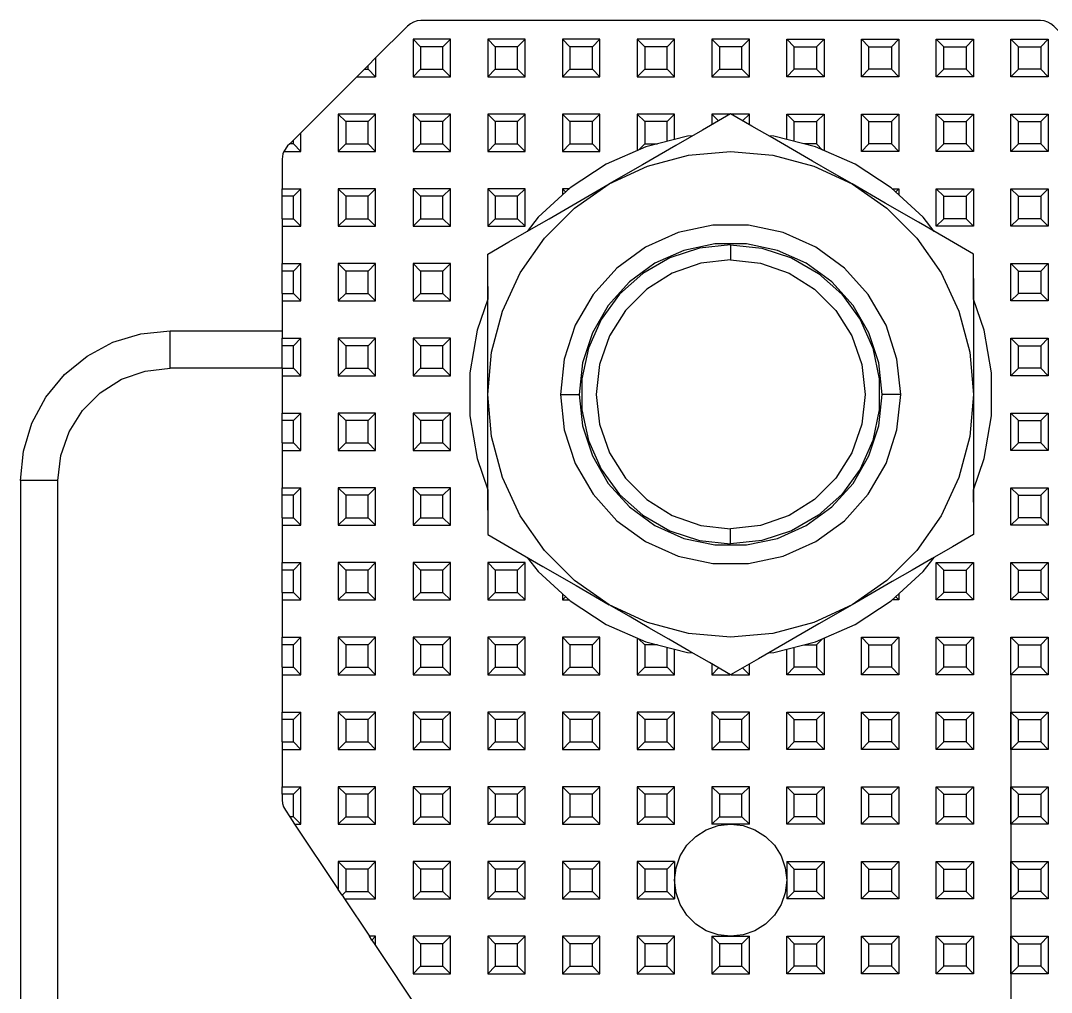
# Model space of a CAD drawing. Header units: millimetres. Extents: x 0 to 125, y 0 to 180.
# Drawn here: x 2.65 to 30.23, y 150.9 to 176.9 of the extents above; entities that cross this region are included whole.
import ezdxf

# ---------------------------------------------------------------- set-up
doc = ezdxf.new("R2010")
doc.units = ezdxf.units.MM

# ---------------------------------------------------------------- blocks, each defined once
blk = doc.blocks.new('CHINT_7200accf6e0c55f6a13e2ec68f27ea84_FACE_0')
at = {"color": 7, "linetype": 'CONTINUOUS', "true_color": 0x40d9ff}
for p, q in [((13.35, 176.2), (13.15, 176.4)), ((14.15, 176.4), (13.15, 176.4)), ((13.15, 176.4), (13.15, 175.4)), ((13.95, 176.2), (14.15, 176.4)), ((14.15, 175.4), (14.15, 176.4)), ((15.35, 176.2), (15.15, 176.4)), ((16.15, 176.4), (15.15, 176.4)), ((15.15, 176.4), (15.15, 175.4)), ((15.95, 176.2), (16.15, 176.4)), ((16.15, 175.4), (16.15, 176.4)), ((17.35, 176.2), (17.15, 176.4)), ((18.15, 176.4), (17.15, 176.4)), ((17.15, 176.4), (17.15, 175.4)), ((17.95, 176.2), (18.15, 176.4)), ((18.15, 175.4), (18.15, 176.4)), ((19.35, 176.2), (19.15, 176.4)), ((20.15, 176.4), (19.15, 176.4)), ((19.15, 176.4), (19.15, 175.4)), ((19.95, 176.2), (20.15, 176.4)), ((20.15, 175.4), (20.15, 176.4)), ((21.35, 176.2), (21.15, 176.4)), ((22.15, 176.4), (21.15, 176.4)), ((21.15, 176.4), (21.15, 175.4)), ((21.95, 176.2), (22.15, 176.4)), ((22.15, 175.4), (22.15, 176.4)), ((23.35, 176.2), (23.15, 176.4)), ((23.15, 175.4), (23.15, 176.4)), ((23.15, 176.4), (24.15, 176.4)), ((23.95, 176.2), (24.15, 176.4)), ((24.15, 176.4), (24.15, 175.4)), ((25.35, 176.2), (25.15, 176.4)), ((25.15, 175.4), (25.15, 176.4)), ((25.15, 176.4), (26.15, 176.4)), ((25.95, 176.2), (26.15, 176.4)), ((26.15, 176.4), (26.15, 175.4)), ((27.35, 176.2), (27.15, 176.4)), ((27.15, 175.4), (27.15, 176.4)), ((27.15, 176.4), (28.15, 176.4)), ((27.95, 176.2), (28.15, 176.4)), ((28.15, 176.4), (28.15, 175.4)), ((29.35, 176.2), (29.15, 176.4)), ((29.15, 175.4), (29.15, 176.4)), ((29.15, 176.4), (30.15, 176.4)), ((29.95, 176.2), (30.15, 176.4)), ((30.15, 176.4), (30.15, 175.4)), ((13.95, 176.2), (13.35, 176.2)), ((13.35, 176.2), (13.35, 175.6)), ((13.95, 175.6), (13.95, 176.2)), ((15.95, 176.2), (15.35, 176.2)), ((15.35, 176.2), (15.35, 175.6)), ((15.95, 175.6), (15.95, 176.2)), ((17.95, 176.2), (17.35, 176.2)), ((17.35, 176.2), (17.35, 175.6)), ((17.95, 175.6), (17.95, 176.2)), ((19.95, 176.2), (19.35, 176.2)), ((19.35, 176.2), (19.35, 175.6)), ((19.95, 175.6), (19.95, 176.2)), ((21.95, 176.2), (21.35, 176.2)), ((21.35, 176.2), (21.35, 175.6)), ((21.95, 175.6), (21.95, 176.2)), ((23.35, 175.6), (23.35, 176.2)), ((23.35, 176.2), (23.95, 176.2)), ((23.95, 176.2), (23.95, 175.6)), ((25.35, 175.6), (25.35, 176.2)), ((25.35, 176.2), (25.95, 176.2)), ((25.95, 176.2), (25.95, 175.6)), ((27.35, 175.6), (27.35, 176.2)), ((27.35, 176.2), (27.95, 176.2)), ((27.95, 176.2), (27.95, 175.6)), ((29.35, 175.6), (29.35, 176.2)), ((29.35, 176.2), (29.95, 176.2)), ((29.95, 176.2), (29.95, 175.6)), ((11.95, 175.7), (11.85, 175.6)), ((11.95, 175.6), (11.95, 175.7)), ((11.85, 175.6), (11.65, 175.4)), ((11.85, 175.6), (11.95, 175.6)), ((11.95, 175.6), (12.15, 175.4)), ((13.35, 175.6), (13.15, 175.4)), ((13.35, 175.6), (13.95, 175.6)), ((13.95, 175.6), (14.15, 175.4)), ((15.35, 175.6), (15.15, 175.4)), ((15.35, 175.6), (15.95, 175.6)), ((15.95, 175.6), (16.15, 175.4)), ((17.35, 175.6), (17.15, 175.4)), ((17.35, 175.6), (17.95, 175.6)), ((17.95, 175.6), (18.15, 175.4)), ((19.35, 175.6), (19.15, 175.4)), ((19.35, 175.6), (19.95, 175.6)), ((19.95, 175.6), (20.15, 175.4)), ((21.35, 175.6), (21.15, 175.4)), ((21.35, 175.6), (21.95, 175.6)), ((21.95, 175.6), (22.15, 175.4)), ((23.35, 175.6), (23.15, 175.4)), ((23.95, 175.6), (23.35, 175.6)), ((23.95, 175.6), (24.15, 175.4)), ((25.35, 175.6), (25.15, 175.4)), ((25.95, 175.6), (25.35, 175.6)), ((25.95, 175.6), (26.15, 175.4)), ((27.35, 175.6), (27.15, 175.4)), ((27.95, 175.6), (27.35, 175.6)), ((27.95, 175.6), (28.15, 175.4)), ((29.35, 175.6), (29.15, 175.4)), ((29.95, 175.6), (29.35, 175.6)), ((29.95, 175.6), (30.15, 175.4)), ((11.65, 175.4), (10.15, 173.9)), ((11.65, 175.4), (12.15, 175.4)), ((13.15, 175.4), (14.15, 175.4)), ((15.15, 175.4), (16.15, 175.4)), ((17.15, 175.4), (18.15, 175.4)), ((19.15, 175.4), (20.15, 175.4)), ((21.15, 175.4), (22.15, 175.4)), ((24.15, 175.4), (23.15, 175.4)), ((26.15, 175.4), (25.15, 175.4)), ((28.15, 175.4), (27.15, 175.4)), ((30.15, 175.4), (29.15, 175.4)), ((11.35, 174.2), (11.15, 174.4)), ((12.15, 174.4), (11.15, 174.4)), ((11.15, 174.4), (11.15, 173.4)), ((11.95, 174.2), (12.15, 174.4)), ((12.15, 173.4), (12.15, 174.4)), ((13.35, 174.2), (13.15, 174.4)), ((14.15, 174.4), (13.15, 174.4)), ((13.15, 174.4), (13.15, 173.4)), ((13.95, 174.2), (14.15, 174.4)), ((14.15, 173.4), (14.15, 174.4)), ((15.35, 174.2), (15.15, 174.4)), ((16.15, 174.4), (15.15, 174.4)), ((15.15, 174.4), (15.15, 173.4)), ((15.95, 174.2), (16.15, 174.4)), ((16.15, 173.4), (16.15, 174.4)), ((17.35, 174.2), (17.15, 174.4)), ((18.15, 174.4), (17.15, 174.4)), ((17.15, 174.4), (17.15, 173.4)), ((17.95, 174.2), (18.15, 174.4)), ((18.15, 173.4), (18.15, 174.4)), ((19.35, 174.2), (19.15, 174.4)), ((20.15, 174.4), (19.15, 174.4)), ((19.15, 174.4), (19.15, 173.421)), ((19.95, 174.2), (20.15, 174.4)), ((20.15, 173.716), (20.15, 174.4)), ((21.329, 174.221), (21.15, 174.4)), ((21.64, 174.4), (21.15, 174.4)), ((21.15, 174.4), (21.15, 174.117)), ((22.15, 174.4), (21.66, 174.4)), ((21.971, 174.221), (22.15, 174.4)), ((22.15, 174.117), (22.15, 174.4)), ((23.35, 174.2), (23.15, 174.4)), ((23.15, 173.716), (23.15, 174.4)), ((23.15, 174.4), (24.15, 174.4)), ((23.95, 174.2), (24.15, 174.4)), ((24.15, 174.4), (24.15, 173.421)), ((25.35, 174.2), (25.15, 174.4)), ((25.15, 173.4), (25.15, 174.4)), ((25.15, 174.4), (26.15, 174.4)), ((25.95, 174.2), (26.15, 174.4)), ((26.15, 174.4), (26.15, 173.4)), ((27.35, 174.2), (27.15, 174.4)), ((27.15, 173.4), (27.15, 174.4)), ((27.15, 174.4), (28.15, 174.4)), ((27.95, 174.2), (28.15, 174.4)), ((28.15, 174.4), (28.15, 173.4)), ((29.35, 174.2), (29.15, 174.4)), ((29.15, 173.4), (29.15, 174.4)), ((29.15, 174.4), (30.15, 174.4)), ((29.95, 174.2), (30.15, 174.4)), ((30.15, 174.4), (30.15, 173.4)), ((11.95, 174.2), (11.35, 174.2)), ((11.35, 174.2), (11.35, 173.6)), ((11.95, 173.6), (11.95, 174.2)), ((13.95, 174.2), (13.35, 174.2)), ((13.35, 174.2), (13.35, 173.6)), ((13.95, 173.6), (13.95, 174.2)), ((15.95, 174.2), (15.35, 174.2)), ((15.35, 174.2), (15.35, 173.6)), ((15.95, 173.6), (15.95, 174.2)), ((17.95, 174.2), (17.35, 174.2)), ((17.35, 174.2), (17.35, 173.6)), ((17.95, 173.6), (17.95, 174.2)), ((19.95, 174.2), (19.35, 174.2)), ((19.35, 174.2), (19.35, 173.6)), ((19.95, 173.666), (19.95, 174.2)), ((23.35, 173.666), (23.35, 174.2)), ((23.35, 174.2), (23.95, 174.2)), ((23.95, 174.2), (23.95, 173.6)), ((25.35, 173.6), (25.35, 174.2)), ((25.35, 174.2), (25.95, 174.2)), ((25.95, 174.2), (25.95, 173.6)), ((27.35, 173.6), (27.35, 174.2)), ((27.35, 174.2), (27.95, 174.2)), ((27.95, 174.2), (27.95, 173.6)), ((29.35, 173.6), (29.35, 174.2)), ((29.35, 174.2), (29.95, 174.2)), ((29.95, 174.2), (29.95, 173.6)), ((9.95, 173.7), (10.15, 173.9)), ((10.15, 173.4), (10.15, 173.9)), ((9.95, 173.6), (9.95, 173.7)), ((9.95, 173.6), (10.15, 173.4)), ((11.35, 173.6), (11.15, 173.4)), ((11.35, 173.6), (11.95, 173.6)), ((11.95, 173.6), (12.15, 173.4)), ((13.35, 173.6), (13.15, 173.4)), ((13.35, 173.6), (13.95, 173.6)), ((13.95, 173.6), (14.15, 173.4)), ((15.35, 173.6), (15.15, 173.4)), ((15.35, 173.6), (15.95, 173.6)), ((15.95, 173.6), (16.15, 173.4)), ((17.35, 173.6), (17.15, 173.4)), ((17.35, 173.6), (17.95, 173.6)), ((17.95, 173.6), (18.15, 173.4)), ((19.35, 173.6), (19.188, 173.438)), ((19.35, 173.6), (19.69, 173.6)), ((23.95, 173.6), (23.61, 173.6)), ((23.95, 173.6), (24.112, 173.438)), ((25.35, 173.6), (25.15, 173.4)), ((25.95, 173.6), (25.35, 173.6)), ((25.95, 173.6), (26.15, 173.4)), ((27.35, 173.6), (27.15, 173.4)), ((27.95, 173.6), (27.35, 173.6)), ((27.95, 173.6), (28.15, 173.4)), ((29.35, 173.6), (29.15, 173.4)), ((29.95, 173.6), (29.35, 173.6)), ((29.95, 173.6), (30.15, 173.4)), ((9.695, 173.4), (10.15, 173.4)), ((11.15, 173.4), (12.15, 173.4)), ((13.15, 173.4), (14.15, 173.4)), ((15.15, 173.4), (16.15, 173.4)), ((17.15, 173.4), (18.15, 173.4)), ((26.15, 173.4), (25.15, 173.4)), ((28.15, 173.4), (27.15, 173.4)), ((30.15, 173.4), (29.15, 173.4)), ((9.95, 172.2), (10.15, 172.4)), ((10.15, 171.4), (10.15, 172.4)), ((11.35, 172.2), (11.15, 172.4)), ((12.15, 172.4), (11.15, 172.4)), ((11.15, 172.4), (11.15, 171.4)), ((11.95, 172.2), (12.15, 172.4)), ((12.15, 171.4), (12.15, 172.4)), ((13.35, 172.2), (13.15, 172.4)), ((14.15, 172.4), (13.15, 172.4)), ((13.15, 172.4), (13.15, 171.4)), ((13.95, 172.2), (14.15, 172.4)), ((14.15, 171.4), (14.15, 172.4)), ((15.35, 172.2), (15.15, 172.4)), ((16.15, 172.4), (15.15, 172.4)), ((15.15, 172.4), (15.15, 171.4)), ((15.95, 172.2), (16.15, 172.4)), ((16.15, 171.4), (16.15, 172.4)), ((17.234, 172.316), (17.15, 172.4)), ((17.324, 172.4), (17.15, 172.4)), ((17.15, 172.4), (17.15, 172.239)), ((25.976, 172.4), (26.15, 172.4)), ((26.066, 172.316), (26.15, 172.4)), ((26.15, 172.4), (26.15, 172.239)), ((27.35, 172.2), (27.15, 172.4)), ((27.15, 171.4), (27.15, 172.4)), ((27.15, 172.4), (28.15, 172.4)), ((27.95, 172.2), (28.15, 172.4)), ((28.15, 172.4), (28.15, 171.4)), ((29.35, 172.2), (29.15, 172.4)), ((29.15, 171.4), (29.15, 172.4)), ((29.15, 172.4), (30.15, 172.4)), ((29.95, 172.2), (30.15, 172.4)), ((30.15, 172.4), (30.15, 171.4)), ((9.95, 172.2), (9.65, 172.2)), ((9.65, 171.6), (9.65, 172.2)), ((9.95, 171.6), (9.95, 172.2)), ((11.95, 172.2), (11.35, 172.2)), ((11.35, 172.2), (11.35, 171.6)), ((11.95, 171.6), (11.95, 172.2)), ((13.95, 172.2), (13.35, 172.2)), ((13.35, 172.2), (13.35, 171.6)), ((13.95, 171.6), (13.95, 172.2)), ((15.95, 172.2), (15.35, 172.2)), ((15.35, 172.2), (15.35, 171.6)), ((15.95, 171.6), (15.95, 172.2)), ((27.35, 171.6), (27.35, 172.2)), ((27.35, 172.2), (27.95, 172.2)), ((27.95, 172.2), (27.95, 171.6)), ((29.35, 171.6), (29.35, 172.2)), ((29.35, 172.2), (29.95, 172.2)), ((29.95, 172.2), (29.95, 171.6)), ((9.65, 171.6), (9.95, 171.6)), ((9.65, 171.6), (9.65, 171.4)), ((9.95, 171.6), (10.15, 171.4)), ((11.35, 171.6), (11.15, 171.4)), ((11.35, 171.6), (11.95, 171.6)), ((11.95, 171.6), (12.15, 171.4)), ((13.35, 171.6), (13.15, 171.4)), ((13.35, 171.6), (13.95, 171.6)), ((13.95, 171.6), (14.15, 171.4)), ((15.35, 171.6), (15.15, 171.4)), ((15.35, 171.6), (15.95, 171.6)), ((15.95, 171.6), (16.15, 171.4)), ((27.35, 171.6), (27.15, 171.4)), ((27.95, 171.6), (27.35, 171.6)), ((27.95, 171.6), (28.15, 171.4)), ((29.35, 171.6), (29.15, 171.4)), ((29.95, 171.6), (29.35, 171.6)), ((29.95, 171.6), (30.15, 171.4)), ((9.65, 171.4), (10.15, 171.4)), ((9.65, 171.4), (9.65, 170.4)), ((11.15, 171.4), (12.15, 171.4)), ((13.15, 171.4), (14.15, 171.4)), ((15.15, 171.4), (16.15, 171.4)), ((28.15, 171.4), (27.15, 171.4)), ((30.15, 171.4), (29.15, 171.4)), ((21.65, 170.9), (21.65, 170.5)), ((9.65, 170.2), (9.65, 170.4)), ((9.65, 170.4), (10.15, 170.4)), ((9.95, 170.2), (9.65, 170.2)), ((9.65, 169.6), (9.65, 170.2)), ((9.95, 170.2), (10.15, 170.4)), ((9.95, 169.6), (9.95, 170.2)), ((10.15, 169.4), (10.15, 170.4)), ((11.35, 170.2), (11.15, 170.4)), ((12.15, 170.4), (11.15, 170.4)), ((11.15, 170.4), (11.15, 169.4)), ((11.95, 170.2), (11.35, 170.2)), ((11.35, 170.2), (11.35, 169.6)), ((11.95, 170.2), (12.15, 170.4)), ((11.95, 169.6), (11.95, 170.2)), ((12.15, 169.4), (12.15, 170.4)), ((13.35, 170.2), (13.15, 170.4)), ((14.15, 170.4), (13.15, 170.4)), ((13.15, 170.4), (13.15, 169.4)), ((13.95, 170.2), (13.35, 170.2)), ((13.35, 170.2), (13.35, 169.6)), ((13.95, 170.2), (14.15, 170.4)), ((13.95, 169.6), (13.95, 170.2)), ((14.15, 169.4), (14.15, 170.4)), ((29.35, 170.2), (29.15, 170.4)), ((29.15, 169.4), (29.15, 170.4)), ((29.15, 170.4), (30.15, 170.4)), ((29.35, 169.6), (29.35, 170.2)), ((29.35, 170.2), (29.95, 170.2)), ((29.95, 170.2), (30.15, 170.4)), ((29.95, 170.2), (29.95, 169.6)), ((30.15, 170.4), (30.15, 169.4)), ((9.65, 169.6), (9.95, 169.6)), ((9.65, 169.6), (9.65, 169.4)), ((9.65, 169.4), (10.15, 169.4)), ((9.65, 169.4), (9.65, 168.4)), ((9.95, 169.6), (10.15, 169.4)), ((11.35, 169.6), (11.15, 169.4)), ((11.15, 169.4), (12.15, 169.4)), ((11.35, 169.6), (11.95, 169.6)), ((11.95, 169.6), (12.15, 169.4)), ((13.35, 169.6), (13.15, 169.4)), ((13.15, 169.4), (14.15, 169.4)), ((13.35, 169.6), (13.95, 169.6)), ((13.95, 169.6), (14.15, 169.4)), ((29.35, 169.6), (29.15, 169.4)), ((30.15, 169.4), (29.15, 169.4)), ((29.95, 169.6), (29.35, 169.6)), ((29.95, 169.6), (30.15, 169.4)), ((9.65, 168.2), (9.65, 168.4)), ((9.65, 168.4), (10.15, 168.4)), ((9.95, 168.2), (10.15, 168.4)), ((10.15, 167.4), (10.15, 168.4)), ((11.35, 168.2), (11.15, 168.4)), ((12.15, 168.4), (11.15, 168.4)), ((11.15, 168.4), (11.15, 167.4)), ((11.95, 168.2), (12.15, 168.4)), ((12.15, 167.4), (12.15, 168.4)), ((13.35, 168.2), (13.15, 168.4)), ((14.15, 168.4), (13.15, 168.4)), ((13.15, 168.4), (13.15, 167.4)), ((13.95, 168.2), (14.15, 168.4)), ((14.15, 167.4), (14.15, 168.4)), ((29.35, 168.2), (29.15, 168.4)), ((29.15, 167.4), (29.15, 168.4)), ((29.15, 168.4), (30.15, 168.4)), ((29.95, 168.2), (30.15, 168.4)), ((30.15, 168.4), (30.15, 167.4)), ((9.95, 168.2), (9.65, 168.2)), ((9.65, 167.6), (9.65, 168.2)), ((9.95, 167.6), (9.95, 168.2)), ((11.95, 168.2), (11.35, 168.2)), ((11.35, 168.2), (11.35, 167.6)), ((11.95, 167.6), (11.95, 168.2)), ((13.95, 168.2), (13.35, 168.2)), ((13.35, 168.2), (13.35, 167.6)), ((13.95, 167.6), (13.95, 168.2)), ((29.35, 167.6), (29.35, 168.2)), ((29.35, 168.2), (29.95, 168.2)), ((29.95, 168.2), (29.95, 167.6)), ((9.65, 167.6), (9.95, 167.6)), ((9.65, 167.6), (9.65, 167.4)), ((9.95, 167.6), (10.15, 167.4)), ((11.35, 167.6), (11.15, 167.4)), ((11.35, 167.6), (11.95, 167.6)), ((11.95, 167.6), (12.15, 167.4)), ((13.35, 167.6), (13.15, 167.4)), ((13.35, 167.6), (13.95, 167.6)), ((13.95, 167.6), (14.15, 167.4)), ((29.35, 167.6), (29.15, 167.4)), ((29.95, 167.6), (29.35, 167.6)), ((29.95, 167.6), (30.15, 167.4)), ((9.65, 167.4), (10.15, 167.4)), ((9.65, 167.4), (9.65, 166.4)), ((11.15, 167.4), (12.15, 167.4)), ((13.15, 167.4), (14.15, 167.4)), ((30.15, 167.4), (29.15, 167.4)), ((17.1, 166.9), (17.6, 166.9)), ((26.2, 166.9), (25.7, 166.9)), ((9.65, 166.2), (9.65, 166.4)), ((9.65, 166.4), (10.15, 166.4)), ((9.95, 166.2), (10.15, 166.4)), ((10.15, 165.4), (10.15, 166.4)), ((11.35, 166.2), (11.15, 166.4)), ((12.15, 166.4), (11.15, 166.4)), ((11.15, 166.4), (11.15, 165.4)), ((11.95, 166.2), (12.15, 166.4)), ((12.15, 165.4), (12.15, 166.4)), ((13.35, 166.2), (13.15, 166.4)), ((14.15, 166.4), (13.15, 166.4)), ((13.15, 166.4), (13.15, 165.4)), ((13.95, 166.2), (14.15, 166.4)), ((14.15, 165.4), (14.15, 166.4)), ((29.35, 166.2), (29.15, 166.4)), ((29.15, 165.4), (29.15, 166.4)), ((29.15, 166.4), (30.15, 166.4)), ((29.95, 166.2), (30.15, 166.4)), ((30.15, 166.4), (30.15, 165.4)), ((9.95, 166.2), (9.65, 166.2)), ((9.65, 165.6), (9.65, 166.2)), ((9.95, 165.6), (9.95, 166.2)), ((11.95, 166.2), (11.35, 166.2)), ((11.35, 166.2), (11.35, 165.6)), ((11.95, 165.6), (11.95, 166.2)), ((13.95, 166.2), (13.35, 166.2)), ((13.35, 166.2), (13.35, 165.6)), ((13.95, 165.6), (13.95, 166.2)), ((29.35, 165.6), (29.35, 166.2)), ((29.35, 166.2), (29.95, 166.2)), ((29.95, 166.2), (29.95, 165.6)), ((9.65, 165.6), (9.95, 165.6)), ((9.65, 165.6), (9.65, 165.4)), ((9.95, 165.6), (10.15, 165.4)), ((11.35, 165.6), (11.15, 165.4)), ((11.35, 165.6), (11.95, 165.6)), ((11.95, 165.6), (12.15, 165.4)), ((13.35, 165.6), (13.15, 165.4)), ((13.35, 165.6), (13.95, 165.6)), ((13.95, 165.6), (14.15, 165.4)), ((29.35, 165.6), (29.15, 165.4)), ((29.95, 165.6), (29.35, 165.6)), ((29.95, 165.6), (30.15, 165.4)), ((9.65, 165.4), (10.15, 165.4)), ((9.65, 165.4), (9.65, 164.4)), ((11.15, 165.4), (12.15, 165.4)), ((13.15, 165.4), (14.15, 165.4)), ((30.15, 165.4), (29.15, 165.4)), ((9.65, 164.2), (9.65, 164.4)), ((9.65, 164.4), (10.15, 164.4)), ((9.95, 164.2), (10.15, 164.4)), ((10.15, 163.4), (10.15, 164.4)), ((11.35, 164.2), (11.15, 164.4)), ((12.15, 164.4), (11.15, 164.4)), ((11.15, 164.4), (11.15, 163.4)), ((11.95, 164.2), (12.15, 164.4)), ((12.15, 163.4), (12.15, 164.4)), ((13.35, 164.2), (13.15, 164.4)), ((14.15, 164.4), (13.15, 164.4)), ((13.15, 164.4), (13.15, 163.4)), ((13.95, 164.2), (14.15, 164.4)), ((14.15, 163.4), (14.15, 164.4)), ((29.35, 164.2), (29.15, 164.4)), ((29.15, 163.4), (29.15, 164.4)), ((29.15, 164.4), (30.15, 164.4)), ((29.95, 164.2), (30.15, 164.4)), ((30.15, 164.4), (30.15, 163.4)), ((9.95, 164.2), (9.65, 164.2)), ((9.65, 163.6), (9.65, 164.2)), ((9.95, 163.6), (9.95, 164.2)), ((11.95, 164.2), (11.35, 164.2)), ((11.35, 164.2), (11.35, 163.6)), ((11.95, 163.6), (11.95, 164.2)), ((13.95, 164.2), (13.35, 164.2)), ((13.35, 164.2), (13.35, 163.6)), ((13.95, 163.6), (13.95, 164.2)), ((29.35, 163.6), (29.35, 164.2)), ((29.35, 164.2), (29.95, 164.2)), ((29.95, 164.2), (29.95, 163.6)), ((9.65, 163.6), (9.95, 163.6)), ((9.65, 163.6), (9.65, 163.4)), ((9.95, 163.6), (10.15, 163.4)), ((11.35, 163.6), (11.15, 163.4)), ((11.35, 163.6), (11.95, 163.6)), ((11.95, 163.6), (12.15, 163.4)), ((13.35, 163.6), (13.15, 163.4)), ((13.35, 163.6), (13.95, 163.6)), ((13.95, 163.6), (14.15, 163.4)), ((29.35, 163.6), (29.15, 163.4)), ((29.95, 163.6), (29.35, 163.6)), ((29.95, 163.6), (30.15, 163.4)), ((9.65, 163.4), (10.15, 163.4)), ((9.65, 163.4), (9.65, 162.4)), ((11.15, 163.4), (12.15, 163.4)), ((13.15, 163.4), (14.15, 163.4)), ((21.65, 162.9), (21.65, 163.3)), ((30.15, 163.4), (29.15, 163.4)), ((9.65, 162.2), (9.65, 162.4)), ((9.65, 162.4), (10.15, 162.4)), ((9.95, 162.2), (9.65, 162.2)), ((9.65, 161.6), (9.65, 162.2)), ((9.95, 162.2), (10.15, 162.4)), ((9.95, 161.6), (9.95, 162.2)), ((10.15, 161.4), (10.15, 162.4)), ((11.35, 162.2), (11.15, 162.4)), ((12.15, 162.4), (11.15, 162.4)), ((11.15, 162.4), (11.15, 161.4)), ((11.95, 162.2), (11.35, 162.2)), ((11.35, 162.2), (11.35, 161.6)), ((11.95, 162.2), (12.15, 162.4)), ((11.95, 161.6), (11.95, 162.2)), ((12.15, 161.4), (12.15, 162.4)), ((13.35, 162.2), (13.15, 162.4)), ((14.15, 162.4), (13.15, 162.4)), ((13.15, 162.4), (13.15, 161.4)), ((13.95, 162.2), (13.35, 162.2)), ((13.35, 162.2), (13.35, 161.6)), ((13.95, 162.2), (14.15, 162.4)), ((13.95, 161.6), (13.95, 162.2)), ((14.15, 161.4), (14.15, 162.4)), ((15.35, 162.2), (15.15, 162.4)), ((16.15, 162.4), (15.15, 162.4)), ((15.15, 162.4), (15.15, 161.4)), ((15.95, 162.2), (15.35, 162.2)), ((15.35, 162.2), (15.35, 161.6)), ((15.95, 162.2), (16.15, 162.4)), ((15.95, 161.6), (15.95, 162.2)), ((16.15, 161.4), (16.15, 162.4)), ((27.35, 162.2), (27.15, 162.4)), ((27.15, 161.4), (27.15, 162.4)), ((27.15, 162.4), (28.15, 162.4)), ((27.35, 161.6), (27.35, 162.2)), ((27.35, 162.2), (27.95, 162.2)), ((27.95, 162.2), (28.15, 162.4)), ((27.95, 162.2), (27.95, 161.6)), ((28.15, 162.4), (28.15, 161.4)), ((29.35, 162.2), (29.15, 162.4)), ((29.15, 161.4), (29.15, 162.4)), ((29.15, 162.4), (30.15, 162.4)), ((29.35, 161.6), (29.35, 162.2)), ((29.35, 162.2), (29.95, 162.2)), ((29.95, 162.2), (30.15, 162.4)), ((29.95, 162.2), (29.95, 161.6)), ((30.15, 162.4), (30.15, 161.4)), ((9.65, 161.6), (9.95, 161.6)), ((9.65, 161.6), (9.65, 161.4)), ((9.65, 161.4), (10.15, 161.4)), ((9.65, 161.4), (9.65, 160.4)), ((9.95, 161.6), (10.15, 161.4)), ((11.35, 161.6), (11.15, 161.4)), ((11.15, 161.4), (12.15, 161.4)), ((11.35, 161.6), (11.95, 161.6)), ((11.95, 161.6), (12.15, 161.4)), ((13.35, 161.6), (13.15, 161.4)), ((13.15, 161.4), (14.15, 161.4)), ((13.35, 161.6), (13.95, 161.6)), ((13.95, 161.6), (14.15, 161.4)), ((15.35, 161.6), (15.15, 161.4)), ((15.15, 161.4), (16.15, 161.4)), ((15.35, 161.6), (15.95, 161.6)), ((15.95, 161.6), (16.15, 161.4)), ((17.15, 161.561), (17.15, 161.4)), ((17.234, 161.484), (17.15, 161.4)), ((17.15, 161.4), (17.324, 161.4)), ((26.15, 161.4), (25.976, 161.4)), ((26.066, 161.484), (26.15, 161.4)), ((26.15, 161.561), (26.15, 161.4)), ((27.35, 161.6), (27.15, 161.4)), ((28.15, 161.4), (27.15, 161.4)), ((27.95, 161.6), (27.35, 161.6)), ((27.95, 161.6), (28.15, 161.4)), ((29.35, 161.6), (29.15, 161.4)), ((30.15, 161.4), (29.15, 161.4)), ((29.95, 161.6), (29.35, 161.6)), ((29.95, 161.6), (30.15, 161.4)), ((9.65, 160.2), (9.65, 160.4)), ((9.65, 160.4), (10.15, 160.4)), ((9.95, 160.2), (10.15, 160.4)), ((10.15, 159.4), (10.15, 160.4)), ((11.35, 160.2), (11.15, 160.4)), ((12.15, 160.4), (11.15, 160.4)), ((11.15, 160.4), (11.15, 159.4)), ((11.95, 160.2), (12.15, 160.4)), ((12.15, 159.4), (12.15, 160.4)), ((13.35, 160.2), (13.15, 160.4)), ((14.15, 160.4), (13.15, 160.4)), ((13.15, 160.4), (13.15, 159.4)), ((13.95, 160.2), (14.15, 160.4)), ((14.15, 159.4), (14.15, 160.4)), ((15.35, 160.2), (15.15, 160.4)), ((16.15, 160.4), (15.15, 160.4)), ((15.15, 160.4), (15.15, 159.4)), ((15.95, 160.2), (16.15, 160.4)), ((16.15, 159.4), (16.15, 160.4)), ((17.35, 160.2), (17.15, 160.4)), ((18.15, 160.4), (17.15, 160.4)), ((17.15, 160.4), (17.15, 159.4)), ((17.95, 160.2), (18.15, 160.4)), ((18.15, 159.4), (18.15, 160.4)), ((19.15, 160.379), (19.15, 159.4)), ((19.35, 160.2), (19.188, 160.362)), ((23.95, 160.2), (24.112, 160.362)), ((24.15, 160.379), (24.15, 159.4)), ((25.35, 160.2), (25.15, 160.4)), ((25.15, 159.4), (25.15, 160.4)), ((25.15, 160.4), (26.15, 160.4)), ((25.95, 160.2), (26.15, 160.4)), ((26.15, 160.4), (26.15, 159.4)), ((27.35, 160.2), (27.15, 160.4)), ((27.15, 159.4), (27.15, 160.4)), ((27.15, 160.4), (28.15, 160.4)), ((27.95, 160.2), (28.15, 160.4)), ((28.15, 160.4), (28.15, 159.4)), ((29.35, 160.2), (29.15, 160.4)), ((29.15, 159.4), (29.15, 160.4)), ((29.15, 160.4), (30.15, 160.4)), ((29.95, 160.2), (30.15, 160.4)), ((30.15, 160.4), (30.15, 159.4)), ((9.95, 160.2), (9.65, 160.2)), ((9.65, 159.6), (9.65, 160.2)), ((9.95, 159.6), (9.95, 160.2)), ((11.95, 160.2), (11.35, 160.2)), ((11.35, 160.2), (11.35, 159.6)), ((11.95, 159.6), (11.95, 160.2)), ((13.95, 160.2), (13.35, 160.2)), ((13.35, 160.2), (13.35, 159.6)), ((13.95, 159.6), (13.95, 160.2)), ((15.95, 160.2), (15.35, 160.2)), ((15.35, 160.2), (15.35, 159.6)), ((15.95, 159.6), (15.95, 160.2)), ((17.95, 160.2), (17.35, 160.2)), ((17.35, 160.2), (17.35, 159.6)), ((17.95, 159.6), (17.95, 160.2)), ((19.69, 160.2), (19.35, 160.2)), ((19.35, 160.2), (19.35, 159.6)), ((19.95, 159.6), (19.95, 160.134)), ((20.15, 159.4), (20.15, 160.084)), ((23.15, 159.4), (23.15, 160.084)), ((23.35, 159.6), (23.35, 160.134)), ((23.61, 160.2), (23.95, 160.2)), ((23.95, 160.2), (23.95, 159.6)), ((25.35, 159.6), (25.35, 160.2)), ((25.35, 160.2), (25.95, 160.2)), ((25.95, 160.2), (25.95, 159.6)), ((27.35, 159.6), (27.35, 160.2)), ((27.35, 160.2), (27.95, 160.2)), ((27.95, 160.2), (27.95, 159.6)), ((29.35, 159.6), (29.35, 160.2)), ((29.35, 160.2), (29.95, 160.2)), ((29.95, 160.2), (29.95, 159.6)), ((9.65, 159.6), (9.95, 159.6)), ((9.65, 159.6), (9.65, 159.4)), ((9.95, 159.6), (10.15, 159.4)), ((11.35, 159.6), (11.15, 159.4)), ((11.35, 159.6), (11.95, 159.6)), ((11.95, 159.6), (12.15, 159.4)), ((13.35, 159.6), (13.15, 159.4)), ((13.35, 159.6), (13.95, 159.6)), ((13.95, 159.6), (14.15, 159.4)), ((15.35, 159.6), (15.15, 159.4)), ((15.35, 159.6), (15.95, 159.6)), ((15.95, 159.6), (16.15, 159.4)), ((17.35, 159.6), (17.15, 159.4)), ((17.35, 159.6), (17.95, 159.6)), ((17.95, 159.6), (18.15, 159.4)), ((19.35, 159.6), (19.15, 159.4)), ((19.35, 159.6), (19.95, 159.6)), ((19.95, 159.6), (20.15, 159.4)), ((21.15, 159.683), (21.15, 159.4)), ((21.329, 159.579), (21.15, 159.4)), ((21.971, 159.579), (22.15, 159.4)), ((22.15, 159.4), (22.15, 159.683)), ((23.35, 159.6), (23.15, 159.4)), ((23.95, 159.6), (23.35, 159.6)), ((23.95, 159.6), (24.15, 159.4)), ((25.35, 159.6), (25.15, 159.4)), ((25.95, 159.6), (25.35, 159.6)), ((25.95, 159.6), (26.15, 159.4)), ((27.35, 159.6), (27.15, 159.4)), ((27.95, 159.6), (27.35, 159.6)), ((27.95, 159.6), (28.15, 159.4)), ((29.35, 159.6), (29.15, 159.4)), ((29.95, 159.6), (29.35, 159.6)), ((29.95, 159.6), (30.15, 159.4)), ((9.65, 159.4), (10.15, 159.4)), ((9.65, 159.4), (9.65, 158.4)), ((11.15, 159.4), (12.15, 159.4)), ((13.15, 159.4), (14.15, 159.4)), ((15.15, 159.4), (16.15, 159.4)), ((17.15, 159.4), (18.15, 159.4)), ((19.15, 159.4), (20.15, 159.4)), ((21.15, 159.4), (21.64, 159.4)), ((21.66, 159.4), (22.15, 159.4)), ((24.15, 159.4), (23.15, 159.4)), ((26.15, 159.4), (25.15, 159.4)), ((28.15, 159.4), (27.15, 159.4)), ((30.15, 159.4), (29.15, 159.4)), ((29.15, 159.4), (29.15, 144.3)), ((9.65, 158.2), (9.65, 158.4)), ((9.65, 158.4), (10.15, 158.4)), ((9.95, 158.2), (10.15, 158.4)), ((10.15, 157.4), (10.15, 158.4)), ((11.35, 158.2), (11.15, 158.4)), ((12.15, 158.4), (11.15, 158.4)), ((11.15, 158.4), (11.15, 157.4)), ((11.95, 158.2), (12.15, 158.4)), ((12.15, 157.4), (12.15, 158.4)), ((13.35, 158.2), (13.15, 158.4)), ((14.15, 158.4), (13.15, 158.4)), ((13.15, 158.4), (13.15, 157.4)), ((13.95, 158.2), (14.15, 158.4)), ((14.15, 157.4), (14.15, 158.4)), ((15.35, 158.2), (15.15, 158.4)), ((16.15, 158.4), (15.15, 158.4)), ((15.15, 158.4), (15.15, 157.4)), ((15.95, 158.2), (16.15, 158.4)), ((16.15, 157.4), (16.15, 158.4)), ((17.35, 158.2), (17.15, 158.4)), ((18.15, 158.4), (17.15, 158.4)), ((17.15, 158.4), (17.15, 157.4)), ((17.95, 158.2), (18.15, 158.4)), ((18.15, 157.4), (18.15, 158.4)), ((19.35, 158.2), (19.15, 158.4)), ((20.15, 158.4), (19.15, 158.4)), ((19.15, 158.4), (19.15, 157.4)), ((19.95, 158.2), (20.15, 158.4)), ((20.15, 157.4), (20.15, 158.4)), ((21.35, 158.2), (21.15, 158.4)), ((22.15, 158.4), (21.15, 158.4)), ((21.15, 158.4), (21.15, 157.4)), ((21.95, 158.2), (22.15, 158.4)), ((22.15, 157.4), (22.15, 158.4)), ((23.35, 158.2), (23.15, 158.4)), ((23.15, 157.4), (23.15, 158.4)), ((23.15, 158.4), (24.15, 158.4)), ((23.95, 158.2), (24.15, 158.4)), ((24.15, 158.4), (24.15, 157.4)), ((25.35, 158.2), (25.15, 158.4)), ((25.15, 157.4), (25.15, 158.4)), ((25.15, 158.4), (26.15, 158.4)), ((25.95, 158.2), (26.15, 158.4)), ((26.15, 158.4), (26.15, 157.4)), ((27.35, 158.2), (27.15, 158.4)), ((27.15, 157.4), (27.15, 158.4)), ((27.15, 158.4), (28.15, 158.4)), ((27.95, 158.2), (28.15, 158.4)), ((28.15, 158.4), (28.15, 157.4)), ((29.35, 158.2), (29.15, 158.4)), ((29.15, 157.4), (29.15, 158.4)), ((29.15, 158.4), (30.15, 158.4)), ((29.95, 158.2), (30.15, 158.4)), ((30.15, 158.4), (30.15, 157.4)), ((9.95, 158.2), (9.65, 158.2)), ((9.65, 157.6), (9.65, 158.2)), ((9.95, 157.6), (9.95, 158.2)), ((11.95, 158.2), (11.35, 158.2)), ((11.35, 158.2), (11.35, 157.6)), ((11.95, 157.6), (11.95, 158.2)), ((13.95, 158.2), (13.35, 158.2)), ((13.35, 158.2), (13.35, 157.6)), ((13.95, 157.6), (13.95, 158.2)), ((15.95, 158.2), (15.35, 158.2)), ((15.35, 158.2), (15.35, 157.6)), ((15.95, 157.6), (15.95, 158.2)), ((17.95, 158.2), (17.35, 158.2)), ((17.35, 158.2), (17.35, 157.6)), ((17.95, 157.6), (17.95, 158.2)), ((19.95, 158.2), (19.35, 158.2)), ((19.35, 158.2), (19.35, 157.6)), ((19.95, 157.6), (19.95, 158.2)), ((21.95, 158.2), (21.35, 158.2)), ((21.35, 158.2), (21.35, 157.6)), ((21.95, 157.6), (21.95, 158.2)), ((23.35, 157.6), (23.35, 158.2)), ((23.35, 158.2), (23.95, 158.2)), ((23.95, 158.2), (23.95, 157.6)), ((25.35, 157.6), (25.35, 158.2)), ((25.35, 158.2), (25.95, 158.2)), ((25.95, 158.2), (25.95, 157.6)), ((27.35, 157.6), (27.35, 158.2)), ((27.35, 158.2), (27.95, 158.2)), ((27.95, 158.2), (27.95, 157.6)), ((29.35, 157.6), (29.35, 158.2)), ((29.35, 158.2), (29.95, 158.2)), ((29.95, 158.2), (29.95, 157.6)), ((9.65, 157.6), (9.95, 157.6)), ((9.65, 157.6), (9.65, 157.4)), ((9.95, 157.6), (10.15, 157.4)), ((11.35, 157.6), (11.15, 157.4)), ((11.35, 157.6), (11.95, 157.6)), ((11.95, 157.6), (12.15, 157.4)), ((13.35, 157.6), (13.15, 157.4)), ((13.35, 157.6), (13.95, 157.6)), ((13.95, 157.6), (14.15, 157.4)), ((15.35, 157.6), (15.15, 157.4)), ((15.35, 157.6), (15.95, 157.6)), ((15.95, 157.6), (16.15, 157.4)), ((17.35, 157.6), (17.15, 157.4)), ((17.35, 157.6), (17.95, 157.6)), ((17.95, 157.6), (18.15, 157.4)), ((19.35, 157.6), (19.15, 157.4)), ((19.35, 157.6), (19.95, 157.6)), ((19.95, 157.6), (20.15, 157.4)), ((21.35, 157.6), (21.15, 157.4)), ((21.35, 157.6), (21.95, 157.6)), ((21.95, 157.6), (22.15, 157.4)), ((23.35, 157.6), (23.15, 157.4)), ((23.95, 157.6), (23.35, 157.6)), ((23.95, 157.6), (24.15, 157.4)), ((25.35, 157.6), (25.15, 157.4)), ((25.95, 157.6), (25.35, 157.6)), ((25.95, 157.6), (26.15, 157.4)), ((27.35, 157.6), (27.15, 157.4)), ((27.95, 157.6), (27.35, 157.6)), ((27.95, 157.6), (28.15, 157.4)), ((29.35, 157.6), (29.15, 157.4)), ((29.95, 157.6), (29.35, 157.6)), ((29.95, 157.6), (30.15, 157.4)), ((9.65, 157.4), (10.15, 157.4)), ((9.65, 157.4), (9.65, 156.4)), ((11.15, 157.4), (12.15, 157.4)), ((13.15, 157.4), (14.15, 157.4)), ((15.15, 157.4), (16.15, 157.4)), ((17.15, 157.4), (18.15, 157.4)), ((19.15, 157.4), (20.15, 157.4)), ((21.15, 157.4), (22.15, 157.4)), ((24.15, 157.4), (23.15, 157.4)), ((26.15, 157.4), (25.15, 157.4)), ((28.15, 157.4), (27.15, 157.4)), ((30.15, 157.4), (29.15, 157.4)), ((9.65, 156.4), (10.15, 156.4)), ((9.95, 156.2), (10.15, 156.4)), ((10.15, 155.4), (10.15, 156.4)), ((11.35, 156.2), (11.15, 156.4)), ((12.15, 156.4), (11.15, 156.4)), ((11.15, 156.4), (11.15, 155.4)), ((11.95, 156.2), (12.15, 156.4)), ((12.15, 155.4), (12.15, 156.4)), ((13.35, 156.2), (13.15, 156.4)), ((14.15, 156.4), (13.15, 156.4)), ((13.15, 156.4), (13.15, 155.4)), ((13.95, 156.2), (14.15, 156.4)), ((14.15, 155.4), (14.15, 156.4)), ((15.35, 156.2), (15.15, 156.4)), ((16.15, 156.4), (15.15, 156.4)), ((15.15, 156.4), (15.15, 155.4)), ((15.95, 156.2), (16.15, 156.4)), ((16.15, 155.4), (16.15, 156.4)), ((17.35, 156.2), (17.15, 156.4)), ((18.15, 156.4), (17.15, 156.4)), ((17.15, 156.4), (17.15, 155.4)), ((17.95, 156.2), (18.15, 156.4)), ((18.15, 155.4), (18.15, 156.4)), ((19.35, 156.2), (19.15, 156.4)), ((20.15, 156.4), (19.15, 156.4)), ((19.15, 156.4), (19.15, 155.4)), ((19.95, 156.2), (20.15, 156.4)), ((20.15, 155.4), (20.15, 156.4)), ((21.35, 156.2), (21.15, 156.4)), ((22.15, 156.4), (21.15, 156.4)), ((21.15, 156.4), (21.15, 155.4)), ((21.95, 156.2), (22.15, 156.4)), ((22.15, 155.4), (22.15, 156.4)), ((23.35, 156.2), (23.15, 156.4)), ((23.15, 155.4), (23.15, 156.4)), ((23.15, 156.4), (24.15, 156.4)), ((23.95, 156.2), (24.15, 156.4)), ((24.15, 156.4), (24.15, 155.4)), ((25.35, 156.2), (25.15, 156.4)), ((25.15, 155.4), (25.15, 156.4)), ((25.15, 156.4), (26.15, 156.4)), ((25.95, 156.2), (26.15, 156.4)), ((26.15, 156.4), (26.15, 155.4)), ((27.35, 156.2), (27.15, 156.4)), ((27.15, 155.4), (27.15, 156.4)), ((27.15, 156.4), (28.15, 156.4)), ((27.95, 156.2), (28.15, 156.4)), ((28.15, 156.4), (28.15, 155.4)), ((29.35, 156.2), (29.15, 156.4)), ((29.15, 155.4), (29.15, 156.4)), ((29.15, 156.4), (30.15, 156.4)), ((29.95, 156.2), (30.15, 156.4)), ((30.15, 156.4), (30.15, 155.4)), ((9.95, 155.6), (9.95, 156.2)), ((11.95, 156.2), (11.35, 156.2)), ((11.35, 156.2), (11.35, 155.6)), ((11.95, 155.6), (11.95, 156.2)), ((13.95, 156.2), (13.35, 156.2)), ((13.35, 156.2), (13.35, 155.6)), ((13.95, 155.6), (13.95, 156.2)), ((15.95, 156.2), (15.35, 156.2)), ((15.35, 156.2), (15.35, 155.6)), ((15.95, 155.6), (15.95, 156.2)), ((17.95, 156.2), (17.35, 156.2)), ((17.35, 156.2), (17.35, 155.6)), ((17.95, 155.6), (17.95, 156.2)), ((19.95, 156.2), (19.35, 156.2)), ((19.35, 156.2), (19.35, 155.6)), ((19.95, 155.6), (19.95, 156.2)), ((21.95, 156.2), (21.35, 156.2)), ((21.35, 156.2), (21.35, 155.6)), ((21.95, 155.6), (21.95, 156.2)), ((23.35, 156.2), (23.95, 156.2)), ((23.35, 155.6), (23.35, 156.2)), ((23.95, 156.2), (23.95, 155.6)), ((25.35, 156.2), (25.95, 156.2)), ((25.35, 155.6), (25.35, 156.2)), ((25.95, 156.2), (25.95, 155.6)), ((27.35, 156.2), (27.95, 156.2)), ((27.35, 155.6), (27.35, 156.2)), ((27.95, 156.2), (27.95, 155.6)), ((29.35, 156.2), (29.95, 156.2)), ((29.35, 155.6), (29.35, 156.2)), ((29.95, 156.2), (29.95, 155.6)), ((9.95, 155.6), (10.15, 155.4)), ((11.35, 155.6), (11.15, 155.4)), ((11.35, 155.6), (11.95, 155.6)), ((11.95, 155.6), (12.15, 155.4)), ((13.35, 155.6), (13.15, 155.4)), ((13.35, 155.6), (13.95, 155.6)), ((13.95, 155.6), (14.15, 155.4)), ((15.35, 155.6), (15.15, 155.4)), ((15.35, 155.6), (15.95, 155.6)), ((15.95, 155.6), (16.15, 155.4)), ((17.35, 155.6), (17.15, 155.4)), ((17.35, 155.6), (17.95, 155.6)), ((17.95, 155.6), (18.15, 155.4)), ((19.35, 155.6), (19.15, 155.4)), ((19.35, 155.6), (19.95, 155.6)), ((19.95, 155.6), (20.15, 155.4)), ((21.35, 155.6), (21.15, 155.4)), ((21.35, 155.6), (21.95, 155.6)), ((21.95, 155.6), (22.15, 155.4)), ((23.35, 155.6), (23.15, 155.4)), ((23.95, 155.6), (23.35, 155.6)), ((23.95, 155.6), (24.15, 155.4)), ((25.35, 155.6), (25.15, 155.4)), ((25.95, 155.6), (25.35, 155.6)), ((25.95, 155.6), (26.15, 155.4)), ((27.35, 155.6), (27.15, 155.4)), ((27.95, 155.6), (27.35, 155.6)), ((27.95, 155.6), (28.15, 155.4)), ((29.35, 155.6), (29.15, 155.4)), ((29.95, 155.6), (29.35, 155.6)), ((29.95, 155.6), (30.15, 155.4)), ((9.983, 155.4), (10.15, 155.4)), ((9.983, 155.4), (11.15, 153.65)), ((11.15, 155.4), (12.15, 155.4)), ((13.15, 155.4), (14.15, 155.4)), ((15.15, 155.4), (16.15, 155.4)), ((17.15, 155.4), (18.15, 155.4)), ((19.15, 155.4), (20.15, 155.4)), ((24.15, 155.4), (23.15, 155.4)), ((26.15, 155.4), (25.15, 155.4)), ((28.15, 155.4), (27.15, 155.4)), ((30.15, 155.4), (29.15, 155.4)), ((11.35, 154.2), (11.15, 154.4)), ((11.15, 154.4), (11.15, 153.65)), ((12.15, 154.4), (11.15, 154.4)), ((11.95, 154.2), (11.35, 154.2)), ((11.35, 154.2), (11.35, 153.6)), ((11.95, 154.2), (12.15, 154.4)), ((11.95, 153.6), (11.95, 154.2)), ((12.15, 153.4), (12.15, 154.4)), ((13.35, 154.2), (13.15, 154.4)), ((14.15, 154.4), (13.15, 154.4)), ((13.15, 154.4), (13.15, 153.4)), ((13.95, 154.2), (13.35, 154.2)), ((13.35, 154.2), (13.35, 153.6)), ((13.95, 154.2), (14.15, 154.4)), ((13.95, 153.6), (13.95, 154.2)), ((14.15, 153.4), (14.15, 154.4)), ((15.35, 154.2), (15.15, 154.4)), ((16.15, 154.4), (15.15, 154.4)), ((15.15, 154.4), (15.15, 153.4)), ((15.95, 154.2), (15.35, 154.2)), ((15.35, 154.2), (15.35, 153.6)), ((15.95, 154.2), (16.15, 154.4)), ((15.95, 153.6), (15.95, 154.2)), ((16.15, 153.4), (16.15, 154.4)), ((17.35, 154.2), (17.15, 154.4)), ((18.15, 154.4), (17.15, 154.4)), ((17.15, 154.4), (17.15, 153.4)), ((17.95, 154.2), (17.35, 154.2)), ((17.35, 154.2), (17.35, 153.6)), ((17.95, 154.2), (18.15, 154.4)), ((17.95, 153.6), (17.95, 154.2)), ((18.15, 153.4), (18.15, 154.4)), ((19.35, 154.2), (19.15, 154.4)), ((20.15, 154.4), (19.15, 154.4)), ((19.15, 154.4), (19.15, 153.4)), ((19.95, 154.2), (19.35, 154.2)), ((19.35, 154.2), (19.35, 153.6)), ((19.95, 154.2), (20.15, 154.4)), ((19.95, 153.6), (19.95, 154.2)), ((23.35, 154.2), (23.15, 154.4)), ((23.15, 154.4), (24.15, 154.4)), ((23.35, 154.2), (23.95, 154.2)), ((23.35, 153.6), (23.35, 154.2)), ((23.95, 154.2), (24.15, 154.4)), ((23.95, 154.2), (23.95, 153.6)), ((24.15, 154.4), (24.15, 153.4)), ((25.35, 154.2), (25.15, 154.4)), ((25.15, 153.4), (25.15, 154.4)), ((25.15, 154.4), (26.15, 154.4)), ((25.35, 153.6), (25.35, 154.2)), ((25.35, 154.2), (25.95, 154.2)), ((25.95, 154.2), (26.15, 154.4)), ((25.95, 154.2), (25.95, 153.6)), ((26.15, 154.4), (26.15, 153.4)), ((27.35, 154.2), (27.15, 154.4)), ((27.15, 153.4), (27.15, 154.4)), ((27.15, 154.4), (28.15, 154.4)), ((27.35, 153.6), (27.35, 154.2)), ((27.35, 154.2), (27.95, 154.2)), ((27.95, 154.2), (28.15, 154.4)), ((27.95, 154.2), (27.95, 153.6)), ((28.15, 154.4), (28.15, 153.4)), ((29.35, 154.2), (29.15, 154.4)), ((29.15, 153.4), (29.15, 154.4)), ((29.15, 154.4), (30.15, 154.4)), ((29.35, 153.6), (29.35, 154.2)), ((29.35, 154.2), (29.95, 154.2)), ((29.95, 154.2), (30.15, 154.4)), ((29.95, 154.2), (29.95, 153.6)), ((30.15, 154.4), (30.15, 153.4)), ((11.25, 153.5), (11.15, 153.65)), ((11.35, 153.6), (11.25, 153.5)), ((11.25, 153.5), (11.317, 153.4)), ((11.317, 153.4), (12.15, 153.4)), ((11.317, 153.4), (11.983, 152.4)), ((11.35, 153.6), (11.95, 153.6)), ((11.95, 153.6), (12.15, 153.4)), ((13.35, 153.6), (13.15, 153.4)), ((13.15, 153.4), (14.15, 153.4)), ((13.35, 153.6), (13.95, 153.6)), ((13.95, 153.6), (14.15, 153.4)), ((15.35, 153.6), (15.15, 153.4)), ((15.15, 153.4), (16.15, 153.4)), ((15.35, 153.6), (15.95, 153.6)), ((15.95, 153.6), (16.15, 153.4)), ((17.35, 153.6), (17.15, 153.4)), ((17.15, 153.4), (18.15, 153.4)), ((17.35, 153.6), (17.95, 153.6)), ((17.95, 153.6), (18.15, 153.4)), ((19.35, 153.6), (19.15, 153.4)), ((19.15, 153.4), (20.15, 153.4)), ((19.35, 153.6), (19.95, 153.6)), ((19.95, 153.6), (20.15, 153.4)), ((23.35, 153.6), (23.15, 153.4)), ((24.15, 153.4), (23.15, 153.4)), ((23.95, 153.6), (23.35, 153.6)), ((23.95, 153.6), (24.15, 153.4)), ((25.35, 153.6), (25.15, 153.4)), ((26.15, 153.4), (25.15, 153.4)), ((25.95, 153.6), (25.35, 153.6)), ((25.95, 153.6), (26.15, 153.4)), ((27.35, 153.6), (27.15, 153.4)), ((28.15, 153.4), (27.15, 153.4)), ((27.95, 153.6), (27.35, 153.6)), ((27.95, 153.6), (28.15, 153.4)), ((29.35, 153.6), (29.15, 153.4)), ((30.15, 153.4), (29.15, 153.4)), ((29.95, 153.6), (29.35, 153.6)), ((29.95, 153.6), (30.15, 153.4)), ((12.05, 152.3), (11.983, 152.4)), ((12.15, 152.4), (11.983, 152.4)), ((12.05, 152.3), (12.15, 152.4)), ((12.05, 152.3), (12.15, 152.15)), ((12.15, 152.15), (12.15, 152.4)), ((13.35, 152.2), (13.15, 152.4)), ((13.15, 152.4), (13.15, 151.4)), ((14.15, 152.4), (13.15, 152.4)), ((13.95, 152.2), (14.15, 152.4)), ((14.15, 151.4), (14.15, 152.4)), ((15.35, 152.2), (15.15, 152.4)), ((16.15, 152.4), (15.15, 152.4)), ((15.15, 152.4), (15.15, 151.4)), ((15.95, 152.2), (16.15, 152.4)), ((16.15, 151.4), (16.15, 152.4)), ((17.35, 152.2), (17.15, 152.4)), ((18.15, 152.4), (17.15, 152.4)), ((17.15, 152.4), (17.15, 151.4)), ((17.95, 152.2), (18.15, 152.4)), ((18.15, 151.4), (18.15, 152.4)), ((19.35, 152.2), (19.15, 152.4)), ((20.15, 152.4), (19.15, 152.4)), ((19.15, 152.4), (19.15, 151.4)), ((19.95, 152.2), (20.15, 152.4)), ((20.15, 151.4), (20.15, 152.4)), ((21.35, 152.2), (21.15, 152.4)), ((21.15, 152.4), (21.15, 151.4)), ((21.95, 152.2), (22.15, 152.4)), ((22.15, 151.4), (22.15, 152.4)), ((23.35, 152.2), (23.15, 152.4)), ((23.15, 151.4), (23.15, 152.4)), ((23.15, 152.4), (24.15, 152.4)), ((23.95, 152.2), (24.15, 152.4)), ((24.15, 152.4), (24.15, 151.4)), ((25.35, 152.2), (25.15, 152.4)), ((25.15, 151.4), (25.15, 152.4)), ((25.15, 152.4), (26.15, 152.4)), ((25.95, 152.2), (26.15, 152.4)), ((26.15, 152.4), (26.15, 151.4)), ((27.35, 152.2), (27.15, 152.4)), ((27.15, 151.4), (27.15, 152.4)), ((27.15, 152.4), (28.15, 152.4)), ((27.95, 152.2), (28.15, 152.4)), ((28.15, 152.4), (28.15, 151.4)), ((29.35, 152.2), (29.15, 152.4)), ((29.15, 151.4), (29.15, 152.4)), ((29.15, 152.4), (30.15, 152.4)), ((29.95, 152.2), (30.15, 152.4)), ((30.15, 152.4), (30.15, 151.4)), ((12.15, 152.15), (13.317, 150.4)), ((13.95, 152.2), (13.35, 152.2)), ((13.35, 152.2), (13.35, 151.6)), ((13.95, 151.6), (13.95, 152.2)), ((15.95, 152.2), (15.35, 152.2)), ((15.35, 152.2), (15.35, 151.6)), ((15.95, 151.6), (15.95, 152.2)), ((17.95, 152.2), (17.35, 152.2)), ((17.35, 152.2), (17.35, 151.6)), ((17.95, 151.6), (17.95, 152.2)), ((19.95, 152.2), (19.35, 152.2)), ((19.35, 152.2), (19.35, 151.6)), ((19.95, 151.6), (19.95, 152.2)), ((21.35, 152.2), (21.35, 151.6)), ((21.95, 152.2), (21.35, 152.2)), ((21.95, 151.6), (21.95, 152.2)), ((23.35, 151.6), (23.35, 152.2)), ((23.35, 152.2), (23.95, 152.2)), ((23.95, 152.2), (23.95, 151.6)), ((25.35, 151.6), (25.35, 152.2)), ((25.35, 152.2), (25.95, 152.2)), ((25.95, 152.2), (25.95, 151.6)), ((27.35, 151.6), (27.35, 152.2)), ((27.35, 152.2), (27.95, 152.2)), ((27.95, 152.2), (27.95, 151.6)), ((29.35, 151.6), (29.35, 152.2)), ((29.35, 152.2), (29.95, 152.2)), ((29.95, 152.2), (29.95, 151.6)), ((13.35, 151.6), (13.15, 151.4)), ((13.35, 151.6), (13.95, 151.6)), ((13.95, 151.6), (14.15, 151.4)), ((15.35, 151.6), (15.15, 151.4)), ((15.35, 151.6), (15.95, 151.6)), ((15.95, 151.6), (16.15, 151.4)), ((17.35, 151.6), (17.15, 151.4)), ((17.35, 151.6), (17.95, 151.6)), ((17.95, 151.6), (18.15, 151.4)), ((19.35, 151.6), (19.15, 151.4)), ((19.35, 151.6), (19.95, 151.6)), ((19.95, 151.6), (20.15, 151.4)), ((21.35, 151.6), (21.15, 151.4)), ((21.35, 151.6), (21.95, 151.6)), ((21.95, 151.6), (22.15, 151.4)), ((23.35, 151.6), (23.15, 151.4)), ((23.95, 151.6), (23.35, 151.6)), ((23.95, 151.6), (24.15, 151.4)), ((25.35, 151.6), (25.15, 151.4)), ((25.95, 151.6), (25.35, 151.6)), ((25.95, 151.6), (26.15, 151.4)), ((27.35, 151.6), (27.15, 151.4)), ((27.95, 151.6), (27.35, 151.6)), ((27.95, 151.6), (28.15, 151.4)), ((29.35, 151.6), (29.15, 151.4)), ((29.95, 151.6), (29.35, 151.6)), ((29.95, 151.6), (30.15, 151.4)), ((13.15, 151.4), (14.15, 151.4)), ((15.15, 151.4), (16.15, 151.4)), ((17.15, 151.4), (18.15, 151.4)), ((19.15, 151.4), (20.15, 151.4)), ((21.15, 151.4), (22.15, 151.4)), ((24.15, 151.4), (23.15, 151.4)), ((26.15, 151.4), (25.15, 151.4)), ((28.15, 151.4), (27.15, 151.4)), ((30.15, 151.4), (29.15, 151.4))]:
    blk.add_line(p, q, dxfattribs=at)
for points in [[(31.15, 175.9), (30.296, 176.754), (30.221, 176.816), (30.134, 176.862), (30.04, 176.89), (29.943, 176.9), (13.357, 176.9), (13.26, 176.89), (13.166, 176.862), (13.079, 176.816), (13.004, 176.754), (12.15, 175.9)], [(11.95, 175.7), (12.15, 175.9), (12.15, 175.4)], [(24.9, 172.529), (24.369, 172.836), (23.837, 173.143), (23.305, 173.45), (22.768, 173.76), (22.219, 174.077), (21.65, 174.406), (20.901, 173.973), (20.179, 173.556), (19.289, 173.042), (18.4, 172.529)], [(20.628, 173.815), (20.498, 173.805), (19.377, 173.521), (18.318, 173.056), (17.351, 172.424), (16.5, 171.641), (16.205, 171.262)], [(27.095, 171.262), (26.8, 171.641), (25.949, 172.424), (24.982, 173.056), (23.923, 173.521), (22.802, 173.805), (22.672, 173.815)], [(9.85, 173.6), (9.796, 173.546), (9.695, 173.4)], [(9.95, 173.6), (9.85, 173.6), (9.95, 173.7)], [(9.695, 173.4), (9.67, 173.333), (9.655, 173.264), (9.65, 173.193), (9.65, 172.4)], [(18.4, 172.529), (19.427, 173.008), (20.521, 173.301), (21.65, 173.4), (22.779, 173.301), (23.873, 173.008), (24.9, 172.529)], [(9.65, 172.2), (9.65, 172.4), (10.15, 172.4)], [(15.15, 169.782), (15.15, 170.653), (15.711, 170.977), (16.256, 171.291), (16.793, 171.601), (17.328, 171.91), (17.864, 172.22), (18.4, 172.529)], [(15.15, 166.9), (15.249, 168.029), (15.542, 169.123), (16.021, 170.15), (16.671, 171.078), (17.472, 171.879), (18.4, 172.529)], [(28.15, 169.996), (28.15, 170.653), (27.396, 171.088), (26.674, 171.505), (25.785, 172.018), (24.9, 172.529)], [(24.9, 172.529), (25.828, 171.879), (26.629, 171.078), (27.279, 170.15), (27.758, 169.123), (28.051, 168.029), (28.15, 166.9)], [(26.2, 166.9), (26.101, 167.846), (25.807, 168.751), (25.331, 169.574), (24.695, 170.281), (23.925, 170.84), (23.056, 171.227), (22.126, 171.425), (21.174, 171.425), (20.244, 171.227), (19.375, 170.84), (18.605, 170.281), (17.969, 169.574), (17.493, 168.751), (17.199, 167.846), (17.1, 166.9)], [(25.7, 166.9), (25.611, 167.742), (25.35, 168.547), (24.927, 169.281), (24.36, 169.91), (23.675, 170.407), (22.902, 170.752), (22.073, 170.928), (21.227, 170.928), (20.398, 170.752), (19.625, 170.407), (18.94, 169.91), (18.373, 169.281), (17.95, 168.547), (17.689, 167.742), (17.6, 166.9)], [(21.65, 170.9), (20.818, 170.813), (20.023, 170.554), (19.299, 170.136), (18.677, 169.577), (18.186, 168.9), (17.846, 168.136), (17.672, 167.318), (17.672, 166.482), (17.846, 165.664), (18.186, 164.9), (18.677, 164.223), (19.299, 163.664), (20.023, 163.246), (20.818, 162.987), (21.65, 162.9)], [(21.65, 170.9), (22.482, 170.813), (23.277, 170.554), (24.001, 170.136), (24.623, 169.577), (25.114, 168.9), (25.454, 168.136), (25.628, 167.318), (25.628, 166.482), (25.454, 165.664), (25.114, 164.9), (24.623, 164.223), (24.001, 163.664), (23.277, 163.246), (22.482, 162.987), (21.65, 162.9)], [(21.65, 170.5), (20.849, 170.41), (20.088, 170.143), (19.405, 169.715), (18.835, 169.145), (18.407, 168.462), (18.14, 167.701), (18.05, 166.9), (18.14, 166.099), (18.407, 165.338), (18.835, 164.655), (19.405, 164.085), (20.088, 163.657), (20.849, 163.39), (21.65, 163.3)], [(21.65, 170.5), (22.451, 170.41), (23.212, 170.143), (23.895, 169.715), (24.465, 169.145), (24.893, 168.462), (25.16, 167.701), (25.25, 166.9), (25.16, 166.099), (24.893, 165.338), (24.465, 164.655), (23.895, 164.085), (23.212, 163.657), (22.451, 163.39), (21.65, 163.3)], [(28.15, 164.018), (28.15, 164.349), (28.436, 165.182), (28.626, 166.322), (28.626, 167.478), (28.436, 168.618), (28.15, 169.451), (28.15, 169.996)], [(28.15, 169.996), (28.15, 169.362), (28.15, 168.742), (28.15, 168.127), (28.15, 167.513), (28.15, 166.9)], [(15.15, 169.782), (15.15, 169.451), (14.864, 168.618), (14.674, 167.478), (14.674, 166.322), (14.864, 165.182), (15.15, 164.349), (15.15, 163.804)], [(15.15, 166.9), (15.15, 167.922), (15.15, 168.948), (15.15, 169.782)], [(2.65, 164.6), (2.727, 165.38), (2.954, 166.131), (3.324, 166.822), (3.822, 167.428), (4.428, 167.926), (5.119, 168.296), (5.87, 168.523), (6.65, 168.6)], [(9.65, 167.6), (6.65, 167.6), (6.65, 168.6), (9.65, 168.6)], [(3.65, 164.6), (3.725, 165.268), (3.947, 165.902), (4.305, 166.47), (4.78, 166.945), (5.348, 167.303), (5.982, 167.525), (6.65, 167.6)], [(15.15, 163.804), (15.15, 164.438), (15.15, 165.058), (15.15, 165.673), (15.15, 166.287), (15.15, 166.9)], [(18.4, 161.271), (17.472, 161.921), (16.671, 162.722), (16.021, 163.65), (15.542, 164.677), (15.249, 165.771), (15.15, 166.9)], [(17.1, 166.9), (17.199, 165.954), (17.493, 165.049), (17.969, 164.226), (18.605, 163.519), (19.375, 162.96), (20.244, 162.573), (21.174, 162.375), (22.126, 162.375), (23.056, 162.573), (23.925, 162.96), (24.695, 163.519), (25.331, 164.226), (25.807, 165.049), (26.101, 165.954), (26.2, 166.9)], [(17.6, 166.9), (17.689, 166.058), (17.95, 165.253), (18.373, 164.519), (18.94, 163.89), (19.625, 163.393), (20.398, 163.048), (21.227, 162.872), (22.073, 162.872), (22.902, 163.048), (23.675, 163.393), (24.36, 163.89), (24.927, 164.519), (25.35, 165.253), (25.611, 166.058), (25.7, 166.9)], [(28.15, 166.9), (28.051, 165.771), (27.758, 164.677), (27.279, 163.65), (26.629, 162.722), (25.828, 161.921), (24.9, 161.271)], [(28.15, 166.9), (28.15, 165.878), (28.15, 164.852), (28.15, 164.018)], [(3.65, 143.536), (3.65, 164.6), (2.65, 164.6), (2.65, 141.3)], [(28.15, 164.018), (28.15, 163.147), (27.589, 162.823), (27.044, 162.509), (26.507, 162.199), (25.972, 161.89), (25.436, 161.58), (24.9, 161.271)], [(15.15, 163.804), (15.15, 163.147), (15.904, 162.712), (16.626, 162.295), (17.515, 161.782), (18.4, 161.271)], [(16.205, 162.538), (16.5, 162.159), (17.351, 161.376), (18.318, 160.744), (19.377, 160.279), (20.498, 159.995), (20.628, 159.985)], [(22.672, 159.985), (22.802, 159.995), (23.923, 160.279), (24.982, 160.744), (25.949, 161.376), (26.8, 162.159), (27.095, 162.538)], [(24.9, 161.271), (24.011, 160.758), (23.121, 160.244), (22.399, 159.827), (21.65, 159.394), (21.081, 159.723), (20.532, 160.04), (19.995, 160.35), (19.463, 160.657), (18.931, 160.964), (18.4, 161.271)], [(24.9, 161.271), (23.873, 160.792), (22.779, 160.499), (21.65, 160.4), (20.521, 160.499), (19.427, 160.792), (18.4, 161.271)], [(9.95, 156.2), (9.65, 156.2), (9.65, 156.4)], [(9.65, 156.2), (9.65, 156.051), (9.66, 155.954), (9.688, 155.86), (9.734, 155.774), (9.85, 155.6)], [(9.95, 155.6), (9.85, 155.6), (9.983, 155.4)], [(20.15, 153.9), (20.188, 154.234), (20.299, 154.551), (20.477, 154.835), (20.715, 155.073), (20.999, 155.251), (21.316, 155.362), (21.65, 155.4)], [(22.15, 155.4), (21.65, 155.4), (21.15, 155.4)], [(21.65, 155.4), (21.984, 155.362), (22.301, 155.251), (22.585, 155.073), (22.823, 154.835), (23.001, 154.551), (23.112, 154.234), (23.15, 153.9)], [(20.15, 154.4), (20.15, 153.9), (20.15, 153.4)], [(23.15, 154.4), (23.15, 153.9), (23.15, 153.4)], [(21.65, 152.4), (21.316, 152.438), (20.999, 152.549), (20.715, 152.727), (20.477, 152.965), (20.299, 153.249), (20.188, 153.566), (20.15, 153.9)], [(23.15, 153.9), (23.112, 153.566), (23.001, 153.249), (22.823, 152.965), (22.585, 152.727), (22.301, 152.549), (21.984, 152.438), (21.65, 152.4)], [(21.15, 152.4), (21.65, 152.4), (22.15, 152.4)]]:
    blk.add_lwpolyline(points, dxfattribs=at)
blk = doc.blocks.new('CHINT_7200accf6e0c55f6a13e2ec68f27ea84')
at = {"true_color": 0x40d9ff}
blk.add_blockref('CHINT_7200accf6e0c55f6a13e2ec68f27ea84_FACE_0', (0, 0), dxfattribs=at)

msp = doc.modelspace()

# ---------------------------------------------------------------- block references
at = {"true_color": 0x40d9ff}
msp.add_blockref('CHINT_7200accf6e0c55f6a13e2ec68f27ea84', (0, 0), dxfattribs=at)

doc.saveas('drawing.dxf')
